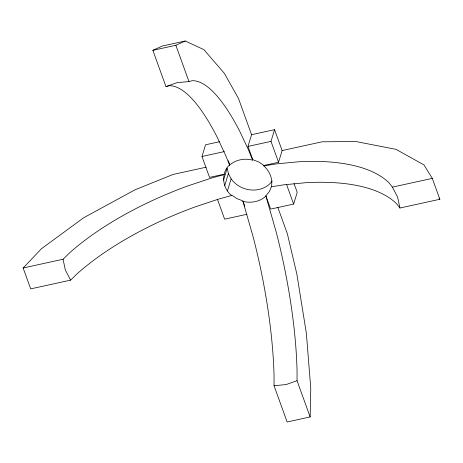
<?xml version="1.0" encoding="UTF-8"?>
<svg xmlns="http://www.w3.org/2000/svg" width="463" height="463" viewBox="0 0 463 463"><rect width="100%" height="100%" fill="white"/><g stroke="black" fill="none" stroke-linecap="round" stroke-linejoin="round"><path stroke-width="0.69" d="M277.864 207.493L287.355 233.751L296.818 273.911L306.367 333.302L310.771 388.445L310.146 416.943L287.141 421.984L274.038 385.72L274.05 375.944A195.78 53.314 77.6 0 0 253.22 237.183L242.849 200.89L236.888 198.61L231.668 195.085L231.529 195.536L218.987 198.974L194.981 206.955A195.78 82.096 -19.9 0 0 77.159 273.755L70.619 280.144L30.697 288.883L23.15 267.99L41.496 248.689L83.705 217.737L134.895 189.865L173.087 174.447L206.093 167.218M310.146 416.943L297.043 380.684L297.055 370.909A195.78 53.314 77.6 0 0 276.226 232.148L265.855 195.849L269.414 191.485L271.509 186.357L271.37 186.809L283.466 184.853L305.678 182.711A195.78 82.096 -19.9 0 1 396.641 203.784L399.928 208.02L439.85 199.275L432.303 178.382L423.969 164.921L395.992 149.341L355.717 141.504L322.144 141.8L282.117 150.568L278.541 162.27L263.956 165.465L258.742 161.934L252.775 159.66L247.989 146.412L251.565 134.71L238.433 98.353L224.341 73.322L203.876 49.628L185.246 41.016L162.241 46.057L152.854 50.322L165.957 86.581L169.198 85.73A195.78 53.314 77.6 0 1 216.887 136.626L225.365 154.7L229.636 165.152A24.47 21.194 17 0 1 252.636 160.111L252.775 159.66M231.529 195.536C222.275 188.117 220.55 172.867 229.775 164.695L229.636 165.152M271.37 186.809C273.066 179.042 269.651 171.073 263.823 165.916L263.956 165.465M224.121 174.192L209.536 177.381L201.984 156.488L205.566 144.786L219.503 141.736M223.502 180.182L227.217 168.028L228.386 173.608L231.124 178.845L227.408 190.999M224.671 185.761L228.386 173.608M278.541 162.27L270.994 141.377L274.571 129.675L251.565 134.71M265.855 195.849L270.641 209.097L293.64 204.061L297.217 192.359L294.051 183.597M23.15 267.99L63.072 259.245L69.606 252.856A195.78 82.096 -19.9 0 1 187.428 186.062L211.435 178.076L223.982 174.644M152.854 50.322L175.859 45.281L185.246 41.016M165.957 86.581L176.964 82.686L188.962 81.546L192.197 80.695A195.78 53.314 77.6 0 1 239.892 131.59L248.371 149.659L252.636 160.111M297.043 380.684L286.036 384.579L274.038 385.72M201.984 156.488L224.289 151.604M247.989 146.412L270.994 141.377M246.941 214.288L224.636 219.173L217.569 199.628M263.823 165.916L275.913 163.954L298.131 161.819A195.78 82.096 -19.9 0 1 389.094 182.885L392.381 187.121L432.303 178.382M439.092 198.054L439.85 199.275M392.381 187.121L397.671 197.238L399.928 208.02M70.619 280.144L65.329 270.027L63.072 259.245M274.571 129.675L282.117 150.568M286.58 184.511L293.64 204.061M228.34 160.725L229.532 164.035M243.092 201.55L244.765 206.185M175.859 45.281L188.962 81.546M265.716 196.3A24.47 21.194 17 0 1 242.71 201.341M272.238 180.958A24.47 21.194 17 0 1 231.124 178.845"/></g></svg>
